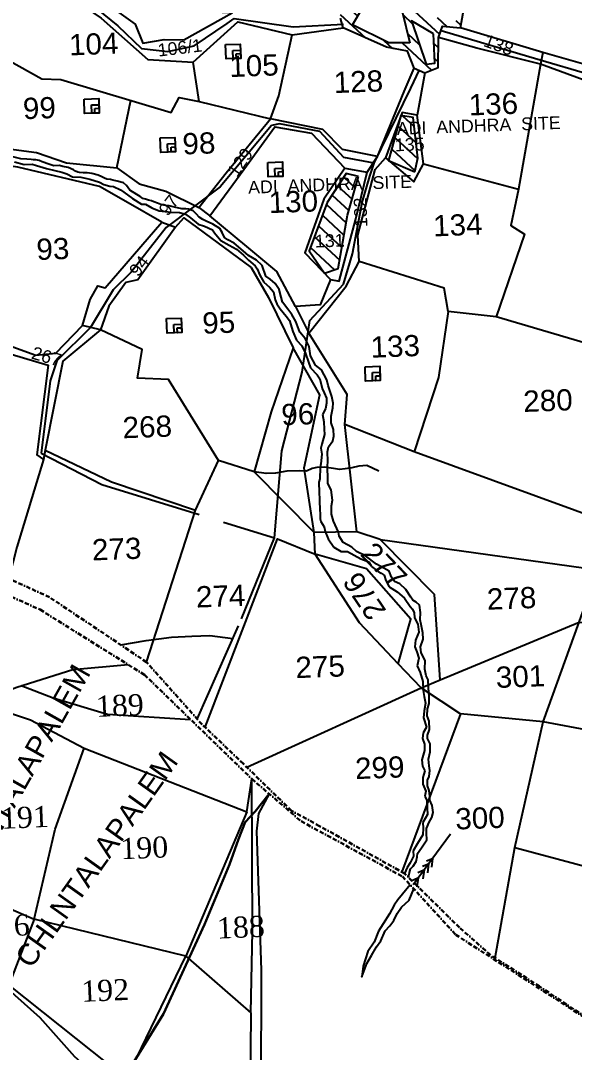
# Model space of a CAD drawing. Header units: inches. Extents: x 304037 to 460575, y 1453943 to 1639883.
# Drawn here: x 326255 to 326928, y 1598480 to 1599732 of the extents above; entities that cross this region are included whole.
import ezdxf

# ---------------------------------------------------------------- set-up
doc = ezdxf.new("R2010")
doc.units = ezdxf.units.IN
doc.header["$MEASUREMENT"] = 0
for name, pattern in [('ACAD_ISO02W100', [15, 12, -3]), ('ACAD_ISO07W100', [3, 0, -3]), ('BORDER', [1.75, 0.5, -0.25, 0.5, -0.25, 0, -0.25])]:
    doc.linetypes.add(name, pattern=pattern)
for name, color, linetype in [('CARTTRACK', 30, 'ACAD_ISO02W100'), ('NALA', 4, 'Continuous'), ('SQUAREWELL', 5, 'Continuous'), ('SURVEY_BND', 7, 'Continuous'), ('SURVEY_NO', 7, 'Continuous'), ('VILLAGE_AREA', 1, 'Continuous'), ('WATER_BODY', 4, 'Continuous')]:
    doc.layers.add(name, color=color, linetype=linetype)
doc.layers.add('FOOTPATH', color=150, linetype='ACAD_ISO07W100', lineweight=30)
doc.layers.add('VILL_BOUNDARY', color=6, linetype='BORDER', lineweight=30)
doc.styles.get("Standard").update_dxf_attribs({"font": 'arial.ttf'})
doc.dimstyles.get("Standard").update_dxf_attribs({"dimtxt": 0.18, "dimasz": 0.18, "dimexe": 0.18, "dimexo": 0.0625, "dimgap": 0.09, "dimtad": 0, "dimtih": 1, "dimtoh": 1, "dimdec": 4, "dimzin": 0, "dimdsep": 46, "dimtxsty": 'Standard', "dimcen": 0.09, "dimadec": 0, "dimazin": 0, "dimtfac": 1, "dimtdec": 4, "dimtofl": 0, "dimtmove": 0, "dimatfit": 3, "dimfxl": 0, "dimtolj": 1, "dimtzin": 0, "dimarcsym": 0})

# ---------------------------------------------------------------- blocks, each defined once
blk = doc.blocks.new('MADANAGARIAPALLE')
at = {"layer": 'VILLAGE_AREA'}
h = blk.add_hatch(dxfattribs=at)
h.set_pattern_fill('ANSI31', color=256, scale=10, angle=90, style=0)
h.set_pattern_definition([(135, (-592.0159, -564.5974), (-0.8838835, -0.8838835), [])])
h.paths.add_polyline_path([(89.63, -147.86), (89.57, -157.03), (89.53, -159.12), (91.32, -156.72), (92.81, -154.3), (93.18, -153.22), (93, -149.29), (92.31, -146.56), (91.35, -146.03), (90.81, -144.11), (90.2, -144.03)], flags=0)
h.paths.add_polyline_path([(96.31, -144.7), (92.44, -143.45), (90.07, -143.32), (89.12, -145.82), (88.66, -148.3), (88.65, -151.78), (88.53, -159.16), (88.8, -160.28), (93.83, -162.78), (96.29, -163.31), (97, -165.35), (98.22, -165.96), (99.81, -165.4), (99.99, -161.87), (100.5, -160.53), (102.63, -160.82), (103.24, -157.98), (105.23, -154.4), (106.82, -154.3), (107.1, -154.2), (108.57, -149.02), (105.19, -146.01), (103.51, -145.36), (96.64, -143.97)])
h.paths.add_polyline_path([(98.69, -158.95), (100.31, -159.67), (102.24, -159.93), (102.54, -157.51), (104.89, -153.68), (106.32, -153.55), (107.67, -149.41), (104.46, -146.87), (102.52, -150.04), (98.93, -149.26)], flags=16)
h.paths.add_polyline_path([(92.31, -146.56), (93, -149.29), (93.2, -153.66), (91.32, -156.72), (89.53, -159.12), (89.57, -157.03), (89.63, -147.86), (90.2, -144.03), (90.81, -144.11), (91.35, -146.03)], flags=16)
h.paths.add_polyline_path([(96.91, -159.77), (99.42, -161.39), (99.45, -164.85), (98.43, -164.95)], flags=16)
h.paths.add_polyline_path([(95.82, -158.63), (97.76, -158.63), (98.26, -149.03), (96.86, -148.66), (94.93, -148.51), (95.07, -148.17), (93.5, -147.75), (93.82, -153.89), (89.94, -160), (94.13, -162.28), (96.61, -162.35)], flags=16)
h.paths.add_polyline_path([(86.17, -180.77), (83.83, -186.38), (85.54, -189.08), (87.18, -188.59), (88.5, -182.34), (89.97, -177.85), (88.51, -177.46)])
h.paths.add_polyline_path([(96.64, -177.54), (97.04, -175.95), (96.66, -171.17), (95.23, -170.86), (93.58, -176.11)])
h.paths.add_polyline_path([(90.4, -157.19), (116.09, -157.19), (116.09, -153.35), (90.4, -153.35)], flags=9)
h.paths.add_polyline_path([(95.11, -154.35), (101.92, -154.35), (101.92, -150.54), (95.11, -150.54)], flags=24)
h.paths.add_polyline_path([(76.54, -179.82), (97.6, -179.82), (97.6, -177.52), (76.54, -177.52)], flags=9)
h.paths.add_polyline_path([(84.17, -186.44), (88.25, -186.44), (88.25, -184.16), (84.17, -184.16)], flags=24)
h.paths.add_polyline_path([(94.3, -173.56), (115.36, -173.56), (115.36, -171.26), (94.3, -171.26)], flags=9)
h.paths.add_polyline_path([(94.01, -175.47), (98.1, -175.47), (98.1, -173.18), (94.01, -173.18)], flags=9)
at = {"layer": 'CARTTRACK'}
for points in [[(54.63, -152.37), (62.3, -159.07), (64.98, -161.85), (68.05, -162.3), (71.2, -161.75), (75.17, -159.29), (76.03, -158.71), (82.92, -159.98), (88.87, -159.88)], [(100.34, -161.06), (110.55, -164.49), (119.62, -167.52), (127.05, -169.73), (131.15, -171.23), (137.8, -176.37), (141.06, -180.77), (142.96, -184.41), (143.02, -185.82), (140.69, -194.83), (141.15, -207.49), (141.34, -217.92)], [(68.6, -240.98), (74.25, -229.4), (78.5, -220), (79.75, -209.8), (82.48, -200.65), (83.6, -194.6), (87.72, -190.47), (88.93, -186.92), (90.27, -180.92), (91.31, -177.85), (91.88, -176.35), (96.5, -167.71), (97.62, -165.59)], [(91.88, -176.35), (88.34, -175.56), (85.62, -172.4), (80.9, -171.3), (79.94, -171.49), (73.65, -178.45), (67.1, -183.02), (62.77, -188.1), (60.57, -190.12), (57.75, -194.46), (53.65, -198.22), (52.78, -200.56), (51.4, -209), (58.39, -212.98), (78.5, -220)], [(59.94, -231.93), (62.94, -231.52), (65.92, -231.25), (68.33, -231.22), (70.45, -231.22), (73.15, -231.66)]]:
    blk.add_lwpolyline(points, dxfattribs=at)
at = {"layer": 'NALA'}
for p, q in [((49.53, -174.64), (50.67, -174.98)), ((50.67, -174.98), (51.59, -174.98)), ((51.59, -174.98), (52.09, -175.14)), ((52.09, -175.14), (53.28, -175.54)), ((53.28, -175.54), (54.23, -175.83)), ((54.23, -175.83), (55.07, -176.04)), ((55.07, -176.04), (55.64, -176.28)), ((55.64, -176.28), (56.31, -176.65)), ((56.31, -176.65), (57.28, -176.73)), ((57.28, -176.73), (58.31, -177.01)), ((58.31, -177.01), (59.44, -177.37)), ((59.44, -177.37), (59.94, -177.68)), ((59.94, -177.68), (60.64, -177.91)), ((60.64, -177.91), (61.09, -177.97)), ((61.09, -177.97), (61.89, -178.38)), ((61.89, -178.38), (62.25, -178.68)), ((62.25, -178.68), (63.26, -179.45)), ((63.26, -179.45), (64.3, -180.16)), ((64.3, -180.16), (64.77, -180.16)), ((64.77, -180.16), (65.5, -180.62)), ((65.5, -180.62), (66.36, -181.02)), ((66.36, -181.02), (67.76, -181.25)), ((67.76, -181.25), (68.75, -181.3)), ((68.75, -181.3), (69.45, -181.54)), ((69.45, -181.54), (70, -181.97)), ((70, -181.97), (70.9, -182.77)), ((70.9, -182.77), (71.61, -183.04)), ((71.61, -183.04), (72.54, -183.51)), ((72.54, -183.51), (72.78, -183.87)), ((72.78, -183.87), (73.48, -184.78)), ((73.48, -184.78), (74.43, -185.37)), ((74.43, -185.37), (75.3, -185.89)), ((75.3, -185.89), (76.09, -186.59)), ((76.09, -186.59), (76.65, -187.23)), ((76.65, -187.23), (77.41, -187.92)), ((77.41, -187.92), (77.64, -188.28)), ((77.64, -188.28), (77.93, -189.03)), ((77.93, -189.03), (78.36, -189.86)), ((78.36, -189.86), (79.01, -190.48)), ((79.01, -190.48), (79.44, -191.05)), ((79.44, -191.05), (79.61, -191.99)), ((79.61, -191.99), (79.8, -192.47)), ((79.8, -192.47), (80.16, -193.1)), ((80.16, -193.1), (80.83, -193.99)), ((80.83, -193.99), (81.22, -194.48)), ((81.22, -194.48), (81.56, -195.79)), ((81.56, -195.79), (81.97, -196.85)), ((81.97, -196.85), (82.57, -197.52)), ((82.57, -197.52), (82.94, -198.46)), ((82.94, -198.46), (83.26, -199.48)), ((83.26, -199.48), (83.47, -200.17)), ((83.47, -200.17), (84.22, -201)), ((84.22, -201), (84.51, -201.49)), ((84.51, -201.49), (84.78, -202.65)), ((84.78, -202.65), (84.98, -203.15)), ((84.98, -203.15), (85.25, -203.78)), ((85.25, -203.78), (85.19, -204.4)), ((85.05, -205.05), (84.69, -205.72)), ((85.19, -204.4), (85.05, -205.05)), ((84.69, -205.72), (84.81, -206.58)), ((84.81, -206.58), (84.82, -207.42)), ((84.82, -207.42), (84.84, -208.06)), ((84.84, -208.06), (84.49, -209.17)), ((84.49, -209.17), (84.34, -209.67)), ((84.34, -209.67), (84.42, -210.38)), ((84.42, -210.38), (84.26, -211.5)), ((84.19, -211.92), (84.11, -213.27)), ((84.26, -211.5), (84.19, -211.92)), ((84.11, -213.27), (83.96, -213.63)), ((83.96, -213.63), (83.96, -214.04)), ((83.96, -214.04), (83.96, -214.47)), ((83.96, -214.47), (83.96, -215.07)), ((83.96, -215.07), (83.96, -215.46)), ((83.96, -215.46), (83.96, -216.13)), ((83.96, -216.13), (83.96, -216.65)), ((83.96, -216.65), (83.96, -217.66)), ((83.96, -217.66), (83.96, -217.95)), ((83.96, -217.95), (84.04, -218.29)), ((84.04, -218.29), (84.4, -218.93)), ((84.4, -218.93), (84.47, -219.48)), ((84.47, -219.48), (84.8, -220.37)), ((84.8, -220.37), (85.45, -221.36)), ((85.45, -221.36), (86.27, -221.91)), ((86.27, -221.91), (87.04, -221.95)), ((87.04, -221.95), (88.56, -222.87)), ((88.56, -222.87), (89.51, -223.25)), ((89.51, -223.25), (89.8, -223.82)), ((89.8, -223.82), (90.56, -224.42)), ((90.56, -224.42), (90.91, -224.62)), ((90.91, -224.62), (91.26, -224.89)), ((91.26, -224.89), (91.41, -225.52)), ((91.41, -225.52), (91.78, -226.28)), ((91.78, -226.28), (92.69, -226.9)), ((92.69, -226.9), (93.54, -227.68)), ((93.54, -227.68), (94.16, -228.68)), ((94.16, -228.68), (94.44, -229.01)), ((94.44, -229.01), (94.61, -229.44)), ((94.61, -229.44), (94.63, -230.02)), ((94.63, -230.02), (95, -230.77)), ((95, -230.77), (95.06, -231.75)), ((95.06, -231.75), (94.65, -232.67)), ((94.65, -232.67), (94.55, -233.44)), ((94.55, -233.44), (94.76, -234.05)), ((94.76, -234.05), (94.96, -234.79)), ((94.96, -234.79), (94.75, -235.68)), ((94.75, -235.68), (95.05, -236.47)), ((95.05, -236.47), (95.33, -237.56)), ((95.33, -237.56), (95.35, -238.63)), ((95.35, -238.63), (95.43, -239.31)), ((95.56, -240.12), (95.35, -241.02)), ((95.43, -239.31), (95.56, -240.12)), ((95.35, -241.02), (95.25, -241.84)), ((95.55, -242.94), (95.13, -243.61)), ((95.25, -241.84), (95.55, -242.94)), ((95.13, -243.61), (95.05, -244.25)), ((95.05, -244.25), (95.25, -244.95)), ((95.25, -244.95), (95.22, -245.69)), ((95.22, -245.69), (94.87, -246.75)), ((94.87, -246.75), (94.93, -247.53)), ((94.93, -247.53), (95.18, -248.07)), ((94.92, -248.87), (94.9, -249.62)), ((95.18, -248.07), (94.92, -248.87)), ((94.9, -249.62), (95.22, -250.47)), ((95.22, -250.47), (95.08, -251.07)), ((95.08, -251.07), (95.28, -251.59)), ((95.28, -251.59), (95.3, -252.49)), ((95.3, -252.49), (95.3, -253.23)), ((95.3, -253.23), (94.72, -254.14)), ((94.73, -254.81), (94.67, -255.59)), ((94.72, -254.14), (94.73, -254.81)), ((94.67, -255.59), (93.98, -256.59)), ((93.98, -256.59), (93.45, -257.44)), ((93.45, -257.44), (93.48, -258.08)), ((93.48, -258.08), (93.05, -258.84)), ((92.67, -259.36), (92.34, -260.06)), ((93.05, -258.84), (92.67, -259.36))]:
    blk.add_line(p, q, dxfattribs=at)
for points in [[(92.8, -260.55), (92.87, -260.12), (93.06, -259.56), (93.4, -259.23), (93.75, -258.71), (93.88, -258.17), (93.96, -257.77), (94.44, -257.14), (95.09, -256.21), (95.09, -255.41), (95.1, -254.87), (95.47, -254.15), (95.78, -253.6), (95.97, -253.01), (95.9, -252.17), (95.65, -251.53), (95.64, -251.06), (95.62, -250.39), (95.42, -249.87), (95.46, -249.19), (95.65, -248.75), (95.76, -248.06), (95.7, -247.51), (95.67, -246.7), (95.88, -245.87), (95.91, -244.91), (95.64, -244.28), (95.63, -243.88), (95.91, -243.25), (95.92, -242.26), (95.71, -241.62), (95.78, -240.81), (95.99, -240.18), (96.02, -239.33), (95.96, -238.31), (95.95, -237.38), (95.74, -236.9), (95.63, -236.12), (95.69, -235.11), (95.27, -234.18), (95.22, -233.45), (95.54, -232.59), (95.55, -231.83), (95.4, -230.83), (95.27, -230.27), (95.37, -229.44), (95.29, -228.55), (94.91, -228.2), (94.51, -227.94), (94.28, -227.58), (93.72, -226.67), (93.04, -225.96), (92.45, -225.65), (92.09, -225.13), (91.85, -224.43), (91.25, -224.04), (90.4, -223.53), (89.12, -222.52), (88.09, -221.98), (87.56, -221.45), (86.55, -220.85), (86.11, -220.1), (86.04, -219.63), (85.52, -218.31), (85.31, -217.45), (85.33, -216.5), (85.47, -215.83), (85.39, -214.59), (85.03, -213.84), (85.04, -213.37), (85.04, -211.85), (85.1, -211.22), (85.11, -210.13), (85.25, -209.53), (85.8, -208.84), (85.93, -208.31), (85.93, -207.51), (85.69, -206.74), (85.69, -205.93), (85.94, -204.97), (85.99, -204.42), (85.87, -203.64), (85.48, -202.33), (85.34, -201.65), (84.78, -200.46), (84.07, -199.86), (83.55, -198.76), (83.4, -197.66), (82.96, -196.69), (82.37, -195.9), (81.97, -194.65), (81.52, -193.81), (81.07, -193.17), (80.46, -192.32), (80.34, -191.7), (80.13, -190.82), (79.67, -190.09), (79.1, -189.54), (78.64, -189.17), (78.24, -187.9), (77.59, -187.26), (77.12, -186.95), (76.69, -186.66), (76.08, -186.08), (75.03, -185.16), (74.29, -184.73), (73.94, -184.43), (73.68, -183.85), (73.4, -183.36), (72.62, -182.81), (71.85, -182.45), (71.45, -182.24), (71.01, -181.95), (70.73, -181.58), (70.36, -181.18), (69.82, -180.94), (69.48, -180.9), (69.04, -180.9), (68.17, -180.65), (67.55, -180.47), (67.11, -180.41), (66.57, -180.27), (66.18, -180.11), (65.77, -179.93), (65.49, -179.82), (65.12, -179.71), (64.77, -179.59), (64.49, -179.49), (64.17, -179.27), (63.8, -179.02), (62.97, -178.47), (62.62, -177.89), (62.26, -177.57), (61.53, -177.35), (61.04, -177.21), (60.77, -177.14), (60.32, -177.05), (60.04, -176.92), (59.73, -176.76), (59.33, -176.54), (58.59, -176.35), (58.05, -176.22), (57.55, -176.22), (57.15, -176.18), (56.94, -176.11), (56.68, -175.98), (56.45, -175.81), (55.84, -175.54), (55.19, -175.39), (54.82, -175.27), (54.14, -175.26), (53.56, -175.05), (52.77, -174.74), (52.44, -174.56), (52.06, -174.47), (51.72, -174.45), (51.52, -174.43), (50.99, -174.35), (50.3, -174.28), (48.89, -173.91)], [(91.07, -212.62), (89.69, -211.9), (88.75, -211.95), (87.91, -212.09), (87.13, -212.2), (86.46, -212.23), (85.75, -212.09), (84.67, -211.9), (83.77, -211.9), (83.25, -212), (82.56, -212.3), (81.72, -212.23), (80.24, -212.23), (78.88, -212.41), (77.78, -212.41), (76.39, -212.14)]]:
    blk.add_lwpolyline(points, dxfattribs=at)
at = {"layer": 'SQUAREWELL'}
for points in [[(74.89, -161.75), (76.62, -161.75), (76.62, -163.45), (74.89, -163.45)], [(75.72, -162.47), (76.62, -162.47), (76.62, -163.45), (75.72, -163.45)], [(76.11, -162.88), (76.62, -162.88), (76.62, -163.45), (76.11, -163.45)], [(57.99, -167.55), (59.72, -167.55), (59.72, -169.25), (57.99, -169.25)], [(58.83, -168.27), (59.72, -168.27), (59.72, -169.25), (58.83, -169.25)], [(59.22, -168.69), (59.72, -168.69), (59.72, -169.25), (59.22, -169.25)], [(66.8, -172.45), (68.53, -172.45), (68.53, -174.15), (66.8, -174.15)], [(67.64, -173.17), (68.53, -173.17), (68.53, -174.15), (67.64, -174.15)], [(68.03, -173.58), (68.53, -173.58), (68.53, -174.15), (68.03, -174.15)], [(79.34, -175.81), (81.07, -175.81), (81.07, -177.51), (79.34, -177.51)], [(80.17, -176.53), (81.07, -176.53), (81.07, -177.51), (80.17, -177.51)], [(80.56, -176.94), (81.07, -176.94), (81.07, -177.51), (80.56, -177.51)], [(66.75, -193.74), (68.48, -193.74), (68.48, -195.44), (66.75, -195.44)], [(67.58, -194.46), (68.48, -194.46), (68.48, -195.44), (67.58, -195.44)], [(67.97, -194.87), (68.48, -194.87), (68.48, -195.44), (67.97, -195.44)], [(89.91, -200.27), (91.64, -200.27), (91.64, -201.97), (89.91, -201.97)], [(90.74, -200.99), (91.64, -200.99), (91.64, -201.97), (90.74, -201.97)], [(91.13, -201.4), (91.64, -201.4), (91.64, -201.97), (91.13, -201.97)]]:
    blk.add_lwpolyline(points, close=True, dxfattribs=at)
at = {"layer": 'SURVEY_BND'}
for points in [[(105.19, -146.01), (107.09, -140.5), (111.45, -141.36), (113.19, -138.05), (119.8, -146.6), (125.52, -153.75), (127.11, -155.96), (127.7, -162.47), (124.8, -168.02), (119.54, -166.46), (112.21, -164.09), (111.88, -165.42)], [(98.22, -165.96), (99.81, -165.4), (99.99, -161.87), (100.5, -160.53), (102.63, -160.82), (103.24, -157.98), (105.23, -154.4), (106.82, -154.3), (107.1, -154.2), (108.57, -149.02), (105.19, -146.01), (103.51, -145.36), (96.64, -143.97)], [(56.17, -152.59), (64.32, -158.96), (65.15, -161.23), (67.69, -160.88), (70.02, -161.02), (75.8, -158.04), (72.27, -157.8), (71.79, -152.32)], [(54.27, -153.13), (55.92, -154.79), (60.38, -158.09), (65.68, -163.18), (71.01, -163.69), (76.44, -159.13), (82.79, -160.9), (88.8, -160.28), (88.53, -159.16)], [(97, -165.35), (96.29, -163.31), (93.83, -162.78), (88.8, -160.28)], [(71.53, -168.32), (79.86, -170.7), (80.93, -168.03), (82.79, -160.9)], [(112.21, -164.09), (102.63, -160.82)], [(49.2, -162.61), (53.13, -164.97), (55.33, -165.14), (68.21, -169.49), (69.2, -167.76), (71.53, -168.32), (71.01, -163.69)], [(111.88, -165.42), (104.47, -163.29), (99.99, -161.87)], [(92.28, -175.6), (95.7, -168.05), (97, -165.35), (98.22, -165.96), (97.13, -170.88)], [(123.07, -200.86), (124.37, -192.16), (129.45, -189.67), (140.19, -193.99), (142.26, -185.19), (138.39, -178.06), (127.88, -170.67), (124.52, -170.39), (117.28, -167.65), (111.88, -165.42), (108.74, -180.05)], [(37.94, -169.09), (39.21, -171.41), (52.16, -173.63), (55.66, -174.95), (61.54, -175.76), (63.48, -167.89)], [(61.54, -175.76), (64.12, -177.74), (67.23, -178.73), (71.04, -180.8), (74.41, -176.86), (79.86, -170.7)], [(71.04, -180.8), (72.3, -181.85), (76.51, -176.55), (80.34, -171.65), (84.62, -172.55), (88.38, -176.82), (91.01, -177.39), (92.28, -175.6), (88.19, -174.62), (85.99, -172.18), (79.86, -170.7)], [(97.69, -176.67), (97.13, -170.88), (95.38, -170.51), (93.22, -175.79)], [(40.71, -185.58), (42.14, -186.14), (47.19, -194.68), (48.11, -196.22), (51.19, -197.45), (53.57, -197.33), (56.81, -194.17), (57.83, -191.14), (58.78, -189.56), (59.64, -189.83), (66.62, -182.37), (62.72, -179.96), (59.44, -177.88), (49.89, -175.26), (43.85, -174.19), (42.39, -183.23), (42.14, -185.8), (42.14, -186.14)], [(82, -192.88), (83.45, -196.08), (88.02, -190.71), (89.69, -187.85), (89.62, -184.74), (91.95, -177.12), (93.22, -175.79), (96.46, -178.72), (97.69, -176.67), (108.74, -180.05), (107.7, -184.28), (109.28, -185.38), (105.55, -194.99), (99.94, -194.14), (99.56, -191.36), (89.69, -187.85)], [(88.38, -176.82), (85.8, -180.38), (83.33, -186.62), (86.23, -189.84), (84.91, -192.78), (82, -192.88), (79.95, -188.66), (76.53, -185.62), (72.3, -181.85)], [(86.23, -189.84), (87.23, -190.07), (89.44, -182.99), (91.01, -177.39)], [(68.19, -183.01), (69.22, -181.97), (76.95, -188.11), (78.84, -191.68), (81.54, -197.73), (78.64, -205.18), (76.39, -212.14), (72.23, -210.64), (68.67, -204.35), (66.69, -200.91), (63.07, -200.62), (63.74, -197.27), (58.9, -194.75)], [(66.62, -182.37), (68.19, -183.01), (63.55, -189.06), (62.12, -189.29), (60.01, -192), (58.9, -194.75), (56.81, -194.17)], [(33.89, -192.37), (52.59, -198.69), (50.86, -209.21), (51.63, -209.77), (48.11, -219.99), (47.02, -223.63)], [(99.94, -194.14), (98.5, -201.84), (95.3, -210.5), (87.26, -206.99), (87.66, -203.47), (83.45, -196.08)], [(58.9, -194.75), (54.33, -198.28), (51.86, -208.7), (51.63, -209.77)], [(118.57, -219.95), (122.6, -205.04), (123.07, -200.86), (105.55, -194.99)], [(69.49, -241.99), (78.85, -220.12), (83.23, -222.12), (83.18, -219.55), (82.3, -211.9), (84.46, -203.38), (81.54, -197.73)], [(88.23, -219.65), (87.26, -206.99)], [(51.86, -208.7), (59.53, -212.68), (69.33, -216.39), (72.23, -210.64)], [(90.91, -220.67), (116.42, -225.18), (118.57, -219.95), (95.3, -210.5)], [(83.18, -219.55), (76.39, -212.14)], [(62.88, -234.06), (69.33, -216.39)], [(95.11, -238.29), (97.37, -237.43), (97.1, -227.36), (90.91, -220.67), (88.23, -219.65), (83.18, -219.55)], [(74.24, -246.88), (95.11, -238.29), (92.52, -235.38), (88.15, -230.38), (83.23, -222.12)], [(92.52, -235.38), (94.2, -230.18), (89.18, -224.06), (83.23, -222.12)], [(97.37, -237.43), (114, -231.25), (116.42, -225.18)], [(109.32, -242.82), (114, -231.25)], [(114, -231.25), (130.1, -232.09), (126.99, -246.82), (109.32, -242.82)], [(95.11, -238.29), (99.63, -241.51), (92.01, -259.86)], [(102.62, -270.39), (105.44, -257.5), (109.32, -242.82), (99.63, -241.51)], [(105.44, -257.5), (124.6, -263.38), (126.99, -246.82)]]:
    blk.add_lwpolyline(points, dxfattribs=at)
at = {"layer": 'VILL_BOUNDARY'}
blk.add_lwpolyline([(117.96, -281.32), (107.71, -273.93), (102.1, -270.03), (98.56, -266.66), (92.34, -260.06), (82.54, -254.11), (79.29, -252.18), (73.84, -246.46), (69.16, -241.65), (62.88, -234.06), (51.75, -226.01), (38.87, -219.52), (24.7, -212.24), (16.61, -202.95), (8.01, -193.69), (2.62, -180.36), (1.57, -172.09), (2.12, -164.66), (0.2, -156.09), (-4.38, -156.33), (-16.65, -151.6), (-14.4, -146.27), (-16.54, -146.16)], dxfattribs=at)
blk.add_lwpolyline([(117.96, -281.32), (107.71, -273.93), (102.1, -270.03), (98.56, -266.66), (92.34, -260.06), (82.54, -254.11), (79.29, -252.18), (73.84, -246.46), (69.16, -241.65), (62.88, -234.06), (51.75, -226.01), (38.87, -219.52), (24.7, -212.24), (16.61, -202.95), (8.01, -193.69), (2.62, -180.36), (1.57, -172.09), (2.12, -164.66), (0.2, -156.09), (-4.38, -156.33), (-16.65, -151.6), (-14.4, -146.27), (-16.54, -146.16)], dxfattribs=at)
at = {"layer": 'VILLAGE_AREA'}
for points in [[(96.61, -162.35), (94.13, -162.28), (89.94, -160), (93.17, -154.92), (93.8, -153.46), (93.5, -147.75), (98.26, -149.03), (97.76, -158.63), (95.82, -158.63), (96.61, -162.35)], [(99.42, -161.39), (96.91, -159.77), (98.43, -164.95), (99.45, -164.85), (99.42, -161.39)], [(96.64, -177.54), (97.04, -175.95), (96.66, -171.17), (95.23, -170.86), (93.58, -176.11), (96.64, -177.54)], [(89.97, -177.85), (88.51, -177.46), (86.17, -180.77), (83.83, -186.38), (85.54, -189.08), (87.18, -188.59), (88.5, -182.34), (89.97, -177.85)]]:
    blk.add_lwpolyline(points, dxfattribs=at)
at = {"layer": 'SURVEY_NO'}
for s, height, p in [('104', 2.5, (56.45, -162.35)), ('105', 2.5, (75.23, -165.6)), ('128', 2.5, (87.45, -167.94)), ('99', 2.5, (50.75, -169.65)), ('136', 2.5, (103.25, -171.17)), ('98', 2.5, (69.38, -174.5)), ('ADI  ANDHRA  SITE', 1.5, (94.68, -173.14)), ('135', 1.5, (94.39, -175.06)), ('ADI  ANDHRA  SITE', 1.5, (76.92, -179.41)), ('130', 2.5, (79.27, -181.78)), ('134', 2.5, (98.53, -185.24)), ('93', 2.5, (51.72, -186.28)), ('131', 1.5, (84.55, -186.03)), ('95', 2.5, (70.93, -195.68)), ('133', 2.5, (90.64, -199.24)), ('280', 2.5, (108.38, -206.29)), ('268', 2.5, (61.09, -207.63)), ('96', 2.5, (79.83, -206.8)), ('273', 2.5, (56.95, -221.87)), ('274', 2.5, (68.99, -227.87)), ('278', 2.5, (103.23, -229.4)), ('275', 2.5, (80.39, -236.61)), ('301', 2.5, (103.94, -238.64)), ('299', 2.5, (86.97, -248.75)), ('300', 2.5, (98.55, -255.12))]:
    blk.add_text(s, height=height, dxfattribs=at).set_placement(p)
for s, height, rotation, p in [('106/1', 1.5, 4.7287, (66.95, -162.88)), ('138', 1.5, 338.0066, (105.15, -163.03)), ('129', 1.5, 53.5538, (75.65, -177.52)), ('97', 1.5, 50.5022, (67.33, -181.78)), ('132', 1.5, 90, (90.8, -183.83)), ('94', 1.5, 50.5022, (63.58, -188.79)), ('267', 1.5, 341.4585, (50.56, -197.82)), ('277', 2.5, 311.6654, (88.41, -222.37)), ('276', 2.5, 122.0344, (91.42, -229.07)), ('CHLNTALAPALEM', 2.5, 58.4072, (40.59, -260.67)), ('CHLNTALAPALEM', 2.5, 52.3874, (47.94, -269.73))]:
    blk.add_text(s, height=height, rotation=rotation, dxfattribs=at).set_placement(p)
blk = doc.blocks.new('CHINTALAPALEM')
at = {"linetype": 'ByBlock'}
for points in [[(199.22, 112.73), (198.5, 112.47)], [(199.25, 112.78), (199.06, 111.73)], [(198.15, 111.41), (197.43, 111.14)], [(198.18, 111.45), (197.99, 110.4)], [(198.72, 112.12), (198, 111.85)], [(198.76, 112.16), (198.57, 111.11)], [(197.42, 110.5), (196.69, 110.23)], [(197.45, 110.54), (197.26, 109.49)]]:
    blk.add_lwpolyline(points, dxfattribs=at)
at = {"layer": 'CARTTRACK', "linetype": 'ByBlock'}
for points in [[(134.24, 128.37), (139.45, 131.21), (143.25, 132.69), (146.53, 133.6), (150.91, 135.09), (157.62, 136.87), (164.18, 137.19)], [(151.45, 135.24), (155.17, 133.62), (161.51, 131.42), (171.31, 130.39)], [(180.23, 121.23), (178.89, 118.96), (178.56, 116.87), (178.43, 100.42), (177.8, 86.05), (177.08, 72.06), (175.84, 62.56), (175.72, 52.74), (174.56, 40.64), (173.36, 26.62), (172.32, 12.25), (171.07, -3.11), (170.33, -17.34), (167.77, -36.8), (166.56, -50.75)], [(176.46, 67.31), (168.87, 76.4), (165.7, 79.84), (162.62, 84.52), (159.87, 87.32), (155.96, 91.09), (152.03, 95.86), (149.19, 98.61), (146.77, 101.03), (145.92, 102.62)]]:
    blk.add_lwpolyline(points, dxfattribs=at)
at = {"layer": 'FOOTPATH', "linetype": 'ByBlock'}
blk.add_lwpolyline([(180.23, 121.23), (178.5, 119.21), (177.25, 117.99), (176.38, 116.01), (175.18, 113.04), (171.94, 106.1), (166.63, 95.72), (160.61, 86.84)], dxfattribs=at)
at = {"layer": 'NALA', "linetype": 'ByBlock'}
blk.add_lwpolyline([(196.46, 109.78), (195.53, 108.71), (194.93, 108.03), (194.47, 107.45), (193.89, 106.43), (193.07, 105.29), (192.48, 104.43), (191.93, 103.17), (191.15, 102.09), (190.49, 100.37), (190.3, 99.14), (190.96, 100.68), (191.55, 101.61), (192.19, 102.59), (192.74, 103.29), (193.3, 104.46), (193.85, 105.01), (194.36, 105.61), (194.8, 106.42), (195.35, 107.15), (196.27, 107.94), (196.89, 109.26)], dxfattribs=at)
at = {"layer": 'SURVEY_BND', "linetype": 'ByBlock'}
for points in [[(145.46, 134.22), (147.59, 132.97), (152.35, 131.13), (158.58, 127.51), (177.52, 119.18), (178.26, 123.06)], [(141.67, 112.48), (151.8, 107.55), (154.73, 118.11), (158.58, 127.51)], [(169.59, 102.44), (177, 95.41), (177.58, 105.06), (178.26, 123.06)], [(177.52, 119.18), (169.59, 102.44), (151.8, 107.55)], [(151.8, 107.55), (148.48, 99.89), (161.96, 88.21), (169.59, 102.44)], [(177, 95.41), (176.1, 77.65), (160.07, 84.48), (161.96, 88.21)]]:
    blk.add_lwpolyline(points, dxfattribs=at)
at = {"layer": 'VILL_BOUNDARY'}
blk.add_lwpolyline([(86.7, 220.37), (99.01, 215.11), (103.74, 216.04), (105.7, 207.27), (105.09, 200.06), (105.64, 196.52), (106.36, 192.14), (111.36, 178.33), (130.86, 156.8), (150.04, 146.12), (154.05, 144.12), (166.07, 135.9), (178.26, 123.06), (183.89, 117.81), (195.6, 110.79), (201.61, 103.64), (221.51, 89.66)], dxfattribs=at)
at = {"layer": 'SURVEY_NO', "char_height": 2.5, "width": 25.251, "attachment_point": 1}
for s, insert in [('{\\fTimes New Roman|b0|i0|c0|p18;189}', (160.17, 133.66)), ('{\\fTimes New Roman|b0|i0|c0|p18;191}', (148.39, 120.9)), ('{\\fTimes New Roman|b0|i0|c0|p18;190}', (162.36, 116.71)), ('{\\fTimes New Roman|b0|i0|c0|p18;196}', (145.59, 108.18)), ('{\\fTimes New Roman|b0|i0|c0|p18;188}', (173.39, 106.85)), ('{\\fTimes New Roman|b0|i0|c0|p18;192}', (157.03, 100.05))]:
    blk.add_mtext(s, dxfattribs=dict(at, insert=insert))
at = {"linetype": 'ByBlock'}
blk.add_leader([(201.48, 115.54), (196.82, 109.75)], dimstyle='Standard', override={"dimgap": 0.09, "dimtad": 0}, dxfattribs=at)

msp = doc.modelspace()

# ---------------------------------------------------------------- block references
at = {"layer": 'VILLAGE_AREA', "xscale": 10.30774339438015, "yscale": 10.30774339435447, "zscale": 10.30774339435233, "rotation": 2.131579333032909}
msp.add_blockref('MADANAGARIAPALLE', (325670.4, 1601340.1), dxfattribs=at)
at = {"layer": 'WATER_BODY', "linetype": 'ByBlock', "xscale": 10.25705948536904, "yscale": 10.25705948523682, "zscale": 10.2570594853704, "rotation": 2.390673287726939}
msp.add_blockref('CHINTALAPALEM', (324761.6, 1597474), dxfattribs=at)

doc.saveas('drawing.dxf')
